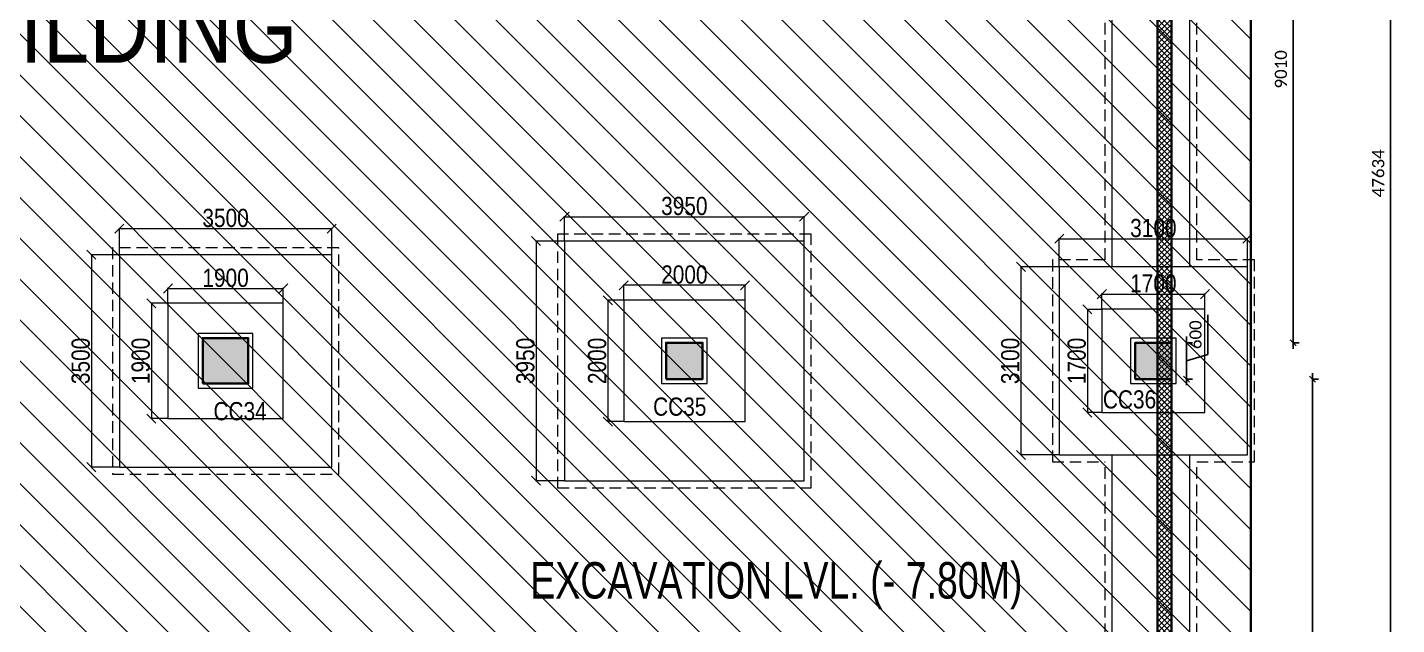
# Model space of a CAD drawing. Header units: millimetres. Extents: x 1112055 to 3390982, y -148532 to 766891.
# Drawn here: x 2798449 to 2821016, y 337797 to 347639 of the extents above; entities that cross this region are included whole.
import ezdxf

# ---------------------------------------------------------------- set-up
doc = ezdxf.new("R2010")
doc.units = ezdxf.units.MM
doc.header["$PDMODE"] = 35
doc.header["$PDSIZE"] = -25
doc.linetypes.add('DASHED2', pattern=[0.375, 0.25, -0.125])
doc.linetypes.add('Hidden', pattern=[9.525, 6.35, -3.175])
for name, color, linetype, lineweight in [('B COL. NO.', 3, 'Continuous', 20), ('B FINAL COLUMN', 1, 'Continuous', 30), ('B FOOTING', 49, 'Continuous', 20), ('B FOOTING DIM', 234, 'Continuous', 9), ('B HATCH', 250, 'Continuous', 0), ('B P.C.C', 251, 'Continuous', 0), ('EXCAVATION LINE', 236, 'Continuous', 30)]:
    doc.layers.add(name, color=color, linetype=linetype, lineweight=lineweight)
doc.layers.add('B Pedestal', color=7, linetype='Continuous', lineweight=9, true_color=0x5c8948)
doc.layers.add('B-COL HT', color=7, linetype='Continuous', lineweight=0, true_color=0x4e4f45)
doc.styles.add('Cali', font='calibri.ttf')
doc.styles.add('SWINC', font='swissc.ttf')
doc.dimstyles.new('1.100', dxfattribs={"dimtxt": 200, "dimasz": 100, "dimexe": 100, "dimexo": 100, "dimgap": 100, "dimtad": 1, "dimdec": 0, "dimzin": 0, "dimdsep": 46, "dimtxsty": 'Cali', "dimblk": 'OBLIQUE', "dimcen": 0, "dimdle": 100, "dimclrd": 256, "dimclre": 256, "dimclrt": 3, "dimadec": 0, "dimazin": 0, "dimtfac": 1, "dimtdec": 0, "dimtofl": 0, "dimtmove": 1, "dimatfit": 0, "dimfxl": 100, "dimfxlon": 1, "dimtolj": 1, "dimtzin": 0, "dimlwd": -1, "dimlwe": -1, "dimarcsym": 0})
doc.dimstyles.new('BHOOMI', dxfattribs={"dimtxt": 230, "dimasz": 150, "dimexe": 10, "dimexo": 0, "dimgap": 25, "dimtad": 1, "dimdec": 0, "dimzin": 0, "dimdsep": 46, "dimtxsty": 'SWINC', "dimblk": 'OBLIQUE', "dimcen": 0.09, "dimclrd": 250, "dimclre": 250, "dimclrt": 256, "dimaunit": 1, "dimadec": 3, "dimazin": 0, "dimtfac": 1, "dimtdec": 0, "dimtofl": 0, "dimtmove": 1, "dimatfit": 3, "dimfxl": 100, "dimtolj": 1, "dimtzin": 0, "dimlwd": 9, "dimlwe": 5, "dimarcsym": 0})

# ---------------------------------------------------------------- blocks, each defined once
blk = doc.blocks.new('_Oblique')
at = {"color": 0, "linetype": 'ByBlock', "lineweight": -2}
blk.add_line((-0.5, -0.5), (0.5, 0.5), dxfattribs=at)
blk = doc.blocks.new('*D4559')
at = {"layer": 'B FOOTING DIM', "color": 250, "lineweight": 5, "ltscale": 0.5, "transparency": 16777216}
for p, q in [((2815457, 343692), (2815457, 344166)), ((2815457, 344156), (2818557, 344156)), ((2818557, 343692), (2818557, 344166))]:
    blk.add_line(p, q, dxfattribs=at)
at = {"layer": 'Defpoints', "color": 0, "transparency": 16777216}
for p in [(2818557, 344156), (2815457, 343692), (2818557, 343692)]:
    blk.add_point(p, dxfattribs=at)
at = {"layer": 'B FOOTING DIM', "color": 250, "lineweight": 5, "transparency": 16777216, "xscale": 150, "yscale": 150, "zscale": 150, "rotation": 180}
blk.add_blockref('_Oblique', (2815457, 344156), dxfattribs=at)
at = {"layer": 'B FOOTING DIM', "color": 250, "lineweight": 5, "transparency": 16777216, "xscale": 150, "yscale": 150, "zscale": 150}
blk.add_blockref('_Oblique', (2818557, 344156), dxfattribs=at)
at = {"layer": 'B FOOTING DIM', "transparency": 16777216, "insert": (2817007, 344331), "char_height": 300, "attachment_point": 5, "style": 'SWINC'}
blk.add_mtext('\\A1;3100', dxfattribs=at)
blk = doc.blocks.new('*D4560')
at = {"layer": 'B FOOTING DIM', "color": 250, "lineweight": 5, "ltscale": 0.5, "transparency": 16777216}
for p, q in [((2815457, 343692), (2814815, 343692)), ((2814825, 343692), (2814825, 340592)), ((2815457, 340592), (2814815, 340592))]:
    blk.add_line(p, q, dxfattribs=at)
at = {"layer": 'Defpoints', "color": 0, "transparency": 16777216}
for p in [(2815457, 343692), (2814825, 340592), (2815457, 340592)]:
    blk.add_point(p, dxfattribs=at)
at = {"layer": 'B FOOTING DIM', "color": 250, "lineweight": 5, "transparency": 16777216, "xscale": 150, "yscale": 150, "zscale": 150}
for p, rotation in [((2814825, 343692), 90), ((2814825, 340592), 270)]:
    blk.add_blockref('_Oblique', p, dxfattribs=dict(at, rotation=rotation))
at = {"layer": 'B FOOTING DIM', "transparency": 16777216, "insert": (2814650, 342142), "char_height": 300, "attachment_point": 5, "rotation": 90, "style": 'SWINC'}
blk.add_mtext('\\A1;3100', dxfattribs=at)
blk = doc.blocks.new('*D4561')
at = {"layer": 'B FOOTING DIM', "color": 250, "lineweight": 5, "ltscale": 0.5, "transparency": 16777216}
for p, q in [((2816157, 342992), (2815910, 342992)), ((2815920, 342992), (2815920, 341292)), ((2816157, 341292), (2815910, 341292))]:
    blk.add_line(p, q, dxfattribs=at)
at = {"layer": 'Defpoints', "color": 0, "transparency": 16777216}
for p in [(2816157, 342992), (2815920, 341292), (2816157, 341292)]:
    blk.add_point(p, dxfattribs=at)
at = {"layer": 'B FOOTING DIM', "color": 250, "lineweight": 5, "transparency": 16777216, "xscale": 150, "yscale": 150, "zscale": 150}
for p, rotation in [((2815920, 342992), 90), ((2815920, 341292), 270)]:
    blk.add_blockref('_Oblique', p, dxfattribs=dict(at, rotation=rotation))
at = {"layer": 'B FOOTING DIM', "transparency": 16777216, "insert": (2815745, 342142), "char_height": 300, "attachment_point": 5, "rotation": 90, "style": 'SWINC'}
blk.add_mtext('\\A1;1700', dxfattribs=at)
blk = doc.blocks.new('*D4562')
at = {"layer": 'B FOOTING DIM', "color": 250, "lineweight": 5, "ltscale": 0.5, "transparency": 16777216}
for p, q in [((2816157, 342992), (2816157, 343253)), ((2816157, 343243), (2817857, 343243)), ((2817857, 342992), (2817857, 343253))]:
    blk.add_line(p, q, dxfattribs=at)
at = {"layer": 'Defpoints', "color": 0, "transparency": 16777216}
for p in [(2817857, 343243), (2816157, 342992), (2817857, 342992)]:
    blk.add_point(p, dxfattribs=at)
at = {"layer": 'B FOOTING DIM', "color": 250, "lineweight": 5, "transparency": 16777216, "xscale": 150, "yscale": 150, "zscale": 150, "rotation": 180}
blk.add_blockref('_Oblique', (2816157, 343243), dxfattribs=at)
at = {"layer": 'B FOOTING DIM', "color": 250, "lineweight": 5, "transparency": 16777216, "xscale": 150, "yscale": 150, "zscale": 150}
blk.add_blockref('_Oblique', (2817857, 343243), dxfattribs=at)
at = {"layer": 'B FOOTING DIM', "transparency": 16777216, "insert": (2817007, 343418), "char_height": 300, "attachment_point": 5, "style": 'SWINC'}
blk.add_mtext('\\A1;1700', dxfattribs=at)
blk = doc.blocks.new('*D4573')
at = {"layer": 'B FOOTING DIM', "color": 250, "lineweight": 5, "ltscale": 0.5, "transparency": 16777216}
for p, q in [((2808277, 343142), (2808277, 343399)), ((2810277, 343389), (2808277, 343389)), ((2810277, 343142), (2810277, 343399))]:
    blk.add_line(p, q, dxfattribs=at)
at = {"layer": 'Defpoints', "color": 0, "transparency": 16777216}
for p in [(2808277, 343389), (2808277, 343142), (2810277, 343142)]:
    blk.add_point(p, dxfattribs=at)
at = {"layer": 'B FOOTING DIM', "color": 250, "lineweight": 5, "transparency": 16777216, "xscale": 150, "yscale": 150, "zscale": 150, "rotation": 180}
blk.add_blockref('_Oblique', (2808277, 343389), dxfattribs=at)
at = {"layer": 'B FOOTING DIM', "color": 250, "lineweight": 5, "transparency": 16777216, "xscale": 150, "yscale": 150, "zscale": 150}
blk.add_blockref('_Oblique', (2810277, 343389), dxfattribs=at)
at = {"layer": 'B FOOTING DIM', "transparency": 16777216, "insert": (2809277, 343564), "char_height": 300, "attachment_point": 5, "style": 'SWINC'}
blk.add_mtext('\\A1;2000', dxfattribs=at)
blk = doc.blocks.new('*D4574')
at = {"layer": 'B FOOTING DIM', "color": 250, "lineweight": 5, "ltscale": 0.5, "transparency": 16777216}
for p, q in [((2808277, 343142), (2808006, 343142)), ((2808016, 343142), (2808016, 341142)), ((2808277, 341142), (2808006, 341142))]:
    blk.add_line(p, q, dxfattribs=at)
at = {"layer": 'Defpoints', "color": 0, "transparency": 16777216}
for p in [(2808277, 343142), (2808016, 341142), (2808277, 341142)]:
    blk.add_point(p, dxfattribs=at)
at = {"layer": 'B FOOTING DIM', "color": 250, "lineweight": 5, "transparency": 16777216, "xscale": 150, "yscale": 150, "zscale": 150}
for p, rotation in [((2808016, 343142), 90), ((2808016, 341142), 270)]:
    blk.add_blockref('_Oblique', p, dxfattribs=dict(at, rotation=rotation))
at = {"layer": 'B FOOTING DIM', "transparency": 16777216, "insert": (2807841, 342142), "char_height": 300, "attachment_point": 5, "rotation": 90, "style": 'SWINC'}
blk.add_mtext('\\A1;2000', dxfattribs=at)
blk = doc.blocks.new('*D4575')
at = {"layer": 'B FOOTING DIM', "color": 250, "lineweight": 5, "ltscale": 0.5, "transparency": 16777216}
for p, q in [((2807302, 344117), (2807302, 344529)), ((2807302, 344519), (2811252, 344519)), ((2811252, 344117), (2811252, 344529))]:
    blk.add_line(p, q, dxfattribs=at)
at = {"layer": 'Defpoints', "color": 0, "transparency": 16777216}
for p in [(2811252, 344519), (2807302, 344117), (2811252, 344117)]:
    blk.add_point(p, dxfattribs=at)
at = {"layer": 'B FOOTING DIM', "color": 250, "lineweight": 5, "transparency": 16777216, "xscale": 150, "yscale": 150, "zscale": 150, "rotation": 180}
blk.add_blockref('_Oblique', (2807302, 344519), dxfattribs=at)
at = {"layer": 'B FOOTING DIM', "color": 250, "lineweight": 5, "transparency": 16777216, "xscale": 150, "yscale": 150, "zscale": 150}
blk.add_blockref('_Oblique', (2811252, 344519), dxfattribs=at)
at = {"layer": 'B FOOTING DIM', "transparency": 16777216, "insert": (2809277, 344694), "char_height": 300, "attachment_point": 5, "style": 'SWINC'}
blk.add_mtext('\\A1;3950', dxfattribs=at)
blk = doc.blocks.new('*D4576')
at = {"layer": 'B FOOTING DIM', "color": 250, "lineweight": 5, "ltscale": 0.5, "transparency": 16777216}
for p, q in [((2807302, 344117), (2806823, 344117)), ((2806833, 344117), (2806833, 340167)), ((2807302, 340167), (2806823, 340167))]:
    blk.add_line(p, q, dxfattribs=at)
at = {"layer": 'Defpoints', "color": 0, "transparency": 16777216}
for p in [(2807302, 344117), (2806833, 340167), (2807302, 340167)]:
    blk.add_point(p, dxfattribs=at)
at = {"layer": 'B FOOTING DIM', "color": 250, "lineweight": 5, "transparency": 16777216, "xscale": 150, "yscale": 150, "zscale": 150}
for p, rotation in [((2806833, 344117), 90), ((2806833, 340167), 270)]:
    blk.add_blockref('_Oblique', p, dxfattribs=dict(at, rotation=rotation))
at = {"layer": 'B FOOTING DIM', "transparency": 16777216, "insert": (2806658, 342142), "char_height": 300, "attachment_point": 5, "rotation": 90, "style": 'SWINC'}
blk.add_mtext('\\A1;3950', dxfattribs=at)
blk = doc.blocks.new('*D4607')
at = {"layer": 'B FOOTING DIM', "color": 250, "lineweight": 5, "ltscale": 0.5, "transparency": 16777216}
for p, q in [((2800766, 343092), (2800766, 343345)), ((2800766, 343335), (2802666, 343335)), ((2802666, 343092), (2802666, 343345))]:
    blk.add_line(p, q, dxfattribs=at)
at = {"layer": 'Defpoints', "color": 0, "transparency": 16777216}
for p in [(2802666, 343335), (2800766, 343092), (2802666, 343092)]:
    blk.add_point(p, dxfattribs=at)
at = {"layer": 'B FOOTING DIM', "color": 250, "lineweight": 5, "transparency": 16777216, "xscale": 150, "yscale": 150, "zscale": 150, "rotation": 180}
blk.add_blockref('_Oblique', (2800766, 343335), dxfattribs=at)
at = {"layer": 'B FOOTING DIM', "color": 250, "lineweight": 5, "transparency": 16777216, "xscale": 150, "yscale": 150, "zscale": 150}
blk.add_blockref('_Oblique', (2802666, 343335), dxfattribs=at)
at = {"layer": 'B FOOTING DIM', "transparency": 16777216, "insert": (2801716, 343510), "char_height": 300, "attachment_point": 5, "style": 'SWINC'}
blk.add_mtext('\\A1;1900', dxfattribs=at)
blk = doc.blocks.new('*D4608')
at = {"layer": 'B FOOTING DIM', "color": 250, "lineweight": 5, "ltscale": 0.5, "transparency": 16777216}
for p, q in [((2800766, 343092), (2800483, 343092)), ((2800493, 343092), (2800493, 341192)), ((2800766, 341192), (2800483, 341192))]:
    blk.add_line(p, q, dxfattribs=at)
at = {"layer": 'Defpoints', "color": 0, "transparency": 16777216}
for p in [(2800766, 343092), (2800493, 341192), (2800766, 341192)]:
    blk.add_point(p, dxfattribs=at)
at = {"layer": 'B FOOTING DIM', "color": 250, "lineweight": 5, "transparency": 16777216, "xscale": 150, "yscale": 150, "zscale": 150}
for p, rotation in [((2800493, 343092), 90), ((2800493, 341192), 270)]:
    blk.add_blockref('_Oblique', p, dxfattribs=dict(at, rotation=rotation))
at = {"layer": 'B FOOTING DIM', "transparency": 16777216, "insert": (2800318, 342142), "char_height": 300, "attachment_point": 5, "rotation": 90, "style": 'SWINC'}
blk.add_mtext('\\A1;1900', dxfattribs=at)
blk = doc.blocks.new('*D4609')
at = {"layer": 'B FOOTING DIM', "color": 250, "lineweight": 5, "ltscale": 0.5, "transparency": 16777216}
for p, q in [((2799966, 343892), (2799966, 344332)), ((2799966, 344322), (2803466, 344322)), ((2803466, 343892), (2803466, 344332))]:
    blk.add_line(p, q, dxfattribs=at)
at = {"layer": 'Defpoints', "color": 0, "transparency": 16777216}
for p in [(2803466, 344322), (2799966, 343892), (2803466, 343892)]:
    blk.add_point(p, dxfattribs=at)
at = {"layer": 'B FOOTING DIM', "color": 250, "lineweight": 5, "transparency": 16777216, "xscale": 150, "yscale": 150, "zscale": 150, "rotation": 180}
blk.add_blockref('_Oblique', (2799966, 344322), dxfattribs=at)
at = {"layer": 'B FOOTING DIM', "color": 250, "lineweight": 5, "transparency": 16777216, "xscale": 150, "yscale": 150, "zscale": 150}
blk.add_blockref('_Oblique', (2803466, 344322), dxfattribs=at)
at = {"layer": 'B FOOTING DIM', "transparency": 16777216, "insert": (2801716, 344497), "char_height": 300, "attachment_point": 5, "style": 'SWINC'}
blk.add_mtext('\\A1;3500', dxfattribs=at)
blk = doc.blocks.new('*D4610')
at = {"layer": 'B FOOTING DIM', "color": 250, "lineweight": 5, "ltscale": 0.5, "transparency": 16777216}
for p, q in [((2799966, 343892), (2799494, 343892)), ((2799504, 343892), (2799504, 340392)), ((2799966, 340392), (2799494, 340392))]:
    blk.add_line(p, q, dxfattribs=at)
at = {"layer": 'Defpoints', "color": 0, "transparency": 16777216}
for p in [(2799966, 343892), (2799504, 340392), (2799966, 340392)]:
    blk.add_point(p, dxfattribs=at)
at = {"layer": 'B FOOTING DIM', "color": 250, "lineweight": 5, "transparency": 16777216, "xscale": 150, "yscale": 150, "zscale": 150}
for p, rotation in [((2799504, 343892), 90), ((2799504, 340392), 270)]:
    blk.add_blockref('_Oblique', p, dxfattribs=dict(at, rotation=rotation))
at = {"layer": 'B FOOTING DIM', "transparency": 16777216, "insert": (2799329, 342142), "char_height": 300, "attachment_point": 5, "rotation": 90, "style": 'SWINC'}
blk.add_mtext('\\A1;3500', dxfattribs=at)
blk = doc.blocks.new('*D6816')
at = {"transparency": 16777216}
for p, q in [((2819631, 341942), (2819631, 325417)), ((2819631, 341842), (2819731, 341842)), ((2819631, 325517), (2819731, 325517))]:
    blk.add_line(p, q, dxfattribs=at)
at = {"layer": 'Defpoints', "color": 0, "lineweight": 40, "transparency": 16777216}
for p in [(2817307, 341842), (2817307, 325517), (2819631, 325517)]:
    blk.add_point(p, dxfattribs=at)
at = {"transparency": 16777216, "xscale": 100, "yscale": 100, "zscale": 100}
for p, rotation in [((2819631, 341842), 90), ((2819631, 325517), 270)]:
    blk.add_blockref('_Oblique', p, dxfattribs=dict(at, rotation=rotation))
at = {"color": 3, "lineweight": 40, "transparency": 16777216, "insert": (2819429, 333680), "char_height": 200, "attachment_point": 5, "rotation": 90, "style": 'Cali'}
blk.add_mtext('\\A1;16325', dxfattribs=at)
blk = doc.blocks.new('*D6817')
at = {"transparency": 16777216}
for p, q in [((2819312, 342342), (2819312, 351552)), ((2819312, 351452), (2819412, 351452)), ((2819312, 342442), (2819412, 342442))]:
    blk.add_line(p, q, dxfattribs=at)
at = {"layer": 'Defpoints', "color": 0, "lineweight": 40, "transparency": 16777216}
for p in [(2817307, 351452), (2819312, 351452), (2817307, 342442)]:
    blk.add_point(p, dxfattribs=at)
at = {"transparency": 16777216, "xscale": 100, "yscale": 100, "zscale": 100}
for p, rotation in [((2819312, 351452), 90), ((2819312, 342442), 270)]:
    blk.add_blockref('_Oblique', p, dxfattribs=dict(at, rotation=rotation))
at = {"color": 3, "lineweight": 40, "transparency": 16777216, "insert": (2819110, 346947), "char_height": 200, "attachment_point": 5, "rotation": 90, "style": 'Cali'}
blk.add_mtext('\\A1;9010', dxfattribs=at)
blk = doc.blocks.new('*D6820')
at = {"transparency": 16777216}
for p, q in [((2820916, 369151), (2820916, 321317)), ((2820916, 369051), (2821016, 369051)), ((2820916, 321417), (2821016, 321417))]:
    blk.add_line(p, q, dxfattribs=at)
at = {"layer": 'Defpoints', "color": 0, "lineweight": 40, "transparency": 16777216}
for p in [(2817077, 369051), (2817077, 321417), (2820916, 321417)]:
    blk.add_point(p, dxfattribs=at)
at = {"transparency": 16777216, "xscale": 100, "yscale": 100, "zscale": 100}
for p, rotation in [((2820916, 369051), 90), ((2820916, 321417), 270)]:
    blk.add_blockref('_Oblique', p, dxfattribs=dict(at, rotation=rotation))
at = {"color": 3, "lineweight": 40, "transparency": 16777216, "insert": (2820714, 345234), "char_height": 200, "attachment_point": 5, "rotation": 90, "style": 'Cali'}
blk.add_mtext('\\A1;47634', dxfattribs=at)
blk = doc.blocks.new('*D6854')
at = {"transparency": 16777216}
for p, q in [((2817905, 342900), (2817905, 342248)), ((2817552, 342442), (2817552, 342542)), ((2817552, 342442), (2817652, 342442)), ((2817552, 342442), (2817552, 341842)), ((2817905, 342248), (2817552, 342142)), ((2817552, 341842), (2817652, 341842)), ((2817552, 341842), (2817552, 341742))]:
    blk.add_line(p, q, dxfattribs=at)
at = {"layer": 'Defpoints', "color": 0, "lineweight": 40, "transparency": 16777216}
for p in [(2817307, 342442), (2817307, 341842), (2817552, 341842)]:
    blk.add_point(p, dxfattribs=at)
at = {"transparency": 16777216, "xscale": 100, "yscale": 100, "zscale": 100}
for p, rotation in [((2817552, 342442), 270), ((2817552, 341842), 90)]:
    blk.add_blockref('_Oblique', p, dxfattribs=dict(at, rotation=rotation))
at = {"color": 3, "lineweight": 40, "transparency": 16777216, "insert": (2817702, 342574), "char_height": 200, "attachment_point": 5, "rotation": 90, "style": 'Cali'}
blk.add_mtext('\\A1;600', dxfattribs=at)

msp = doc.modelspace()

# ---------------------------------------------------------------- hatches: boundary and pattern name
at = {"layer": 'B HATCH', "lineweight": 0}
h = msp.add_hatch(dxfattribs=at)
h.set_pattern_fill('ANSI37', color=250, scale=20, style=0)
h.set_pattern_definition([(45, (1040446.71, -149308.41), (-44.9012806, 44.9012806), []), (135, (1040446.71, -149308.41), (-44.9012806, -44.9012806), [])])
h.paths.add_polyline_path([(2817077.2, 369281.5), (2817077.2, 372824.4), (2809902.2, 372698.5), (2809902.2, 369281.7)], flags=16)
h.paths.add_polyline_path([(2791213.2, 369828.2), (2796162.2, 369828.2), (2796162.2, 372457.1), (2791213.2, 372370.2)], flags=16)
h.paths.add_polyline_path([(2798052.2, 372490.5), (2798502.2, 372498.4), (2798502.2, 369281.2), (2798052.2, 369281.2)], flags=16)
h.paths.add_polyline_path([(2753987.2, 369013), (2753987.2, 260347.4), (2804447.2, 260347.4), (2804447.2, 300147.4), (2817077.2, 300147.4), (2817077.2, 369051.5), (2798038.8, 369052), (2798038.8, 366392.4), (2797822.2, 366392.4), (2797822.2, 372486.5), (2796392.2, 372461.4), (2796392.2, 366392.4), (2796162.2, 366392.4), (2796162.2, 369598.2), (2786711.2, 369598.2), (2786711.2, 369013)], flags=16)
h.paths.add_polyline_path([(2809676.9, 372694.5), (2809676.9, 369281.7), (2802247.2, 369281.9), (2802247.2, 372564.1)], flags=16)
h.paths.add_polyline_path([(2798732.2, 369282), (2798732.2, 372502.4), (2802017.2, 372560.1), (2802017.2, 369281.9)], flags=16)
h.paths.add_polyline_path([(2786481.2, 369243), (2753757.2, 369243), (2753757.2, 260117.4), (2804677.2, 260117.4), (2804677.2, 299917.4), (2817307.2, 299917.4), (2817307.2, 373058.5), (2790983.2, 372596.5), (2790983.2, 369828.2), (2786481.2, 369828.2)])
at = {"layer": 'B-COL HT', "lineweight": 0}
h = msp.add_hatch(color=250, dxfattribs=at)
h.dxf.hatch_style = 1
h.paths.add_polyline_path([(2801340.6, 341767.4), (2802090.6, 341767.4), (2802090.6, 342517.4), (2801340.6, 342517.4)])
h = msp.add_hatch(color=250, dxfattribs=at)
h.dxf.hatch_style = 1
h.paths.add_polyline_path([(2808977.2, 341842.4), (2809577.2, 341842.4), (2809577.2, 342442.4), (2808977.2, 342442.4)])
h = msp.add_hatch(color=250, dxfattribs=at)
h.dxf.hatch_style = 1
h.paths.add_polyline_path([(2816707.3, 341842.4), (2817307.3, 341842.4), (2817307.3, 342442.4), (2816707.3, 342442.4)])
at = {"layer": 'EXCAVATION LINE', "lineweight": 0}
h = msp.add_hatch(dxfattribs=at)
h.set_pattern_fill('ANSI31', color=250, scale=150, angle=270)
h.set_pattern_definition([(315, (931955.6, -148808.4), (336.7596, 336.7596), [])])
h.paths.add_polyline_path([(2806897.2, 349752.4), (2806897.2, 356982.4), (2814207.2, 356982.4), (2814207.2, 349752.4)])
h.paths.add_polyline_path([(2804690.6, 337547.4), (2804690.6, 337147.1), (2812646.9, 337147.1), (2812646.9, 329467.6), (2802846.9, 329467.6), (2802846.9, 331747.4), (2798890.6, 331747.4), (2798890.6, 337547.4)])
h.paths.add_polyline_path([(2753042.2, 321417.4), (2818615.6, 321417.4), (2818615.6, 375249.3), (2753042.2, 375249.3)])

# ---------------------------------------------------------------- linework, layer by layer
at = {"color": 16, "linetype": 'DASHED2', "lineweight": 30, "ltscale": 2500}
msp.add_lwpolyline([(2764957.2, 324917.4), (2817307.2, 324917.4), (2817307.2, 366762.4), (2764957.2, 366762.4)], close=True, dxfattribs=at)
at = {"layer": 'B FINAL COLUMN', "color": 16, "lineweight": 30}
msp.add_lwpolyline([(2786481.2, 369243), (2753757.2, 369243), (2753757.2, 260117.4), (2804677.2, 260117.4), (2804677.2, 299917.4), (2817307.2, 299917.4), (2817307.2, 373058.5), (2790983.2, 372596.5), (2790983.2, 369828.2), (2786481.2, 369828.2), (2786481.2, 369243)], dxfattribs=at)
msp.add_lwpolyline([(2753987.2, 260347.4), (2804447.2, 260347.4), (2804447.2, 300147.4), (2817077.2, 300147.4), (2817077.2, 369051.5), (2798038.8, 369052), (2798038.8, 366392.4), (2797822.2, 366392.4), (2797822.2, 372486.5), (2796392.2, 372461.4), (2796392.2, 366392.4), (2796162.2, 366392.4), (2796162.2, 369598.2), (2786711.2, 369598.2), (2786711.2, 369013), (2753987.2, 369013)], close=True, dxfattribs=at)
at = {"layer": 'B FINAL COLUMN', "color": 1}
msp.add_lwpolyline([(2801340.6, 341767.4), (2802090.6, 341767.4), (2802090.6, 342517.4), (2801340.6, 342517.4)], close=True, dxfattribs=at)
at = {"layer": 'B FINAL COLUMN'}
for points in [[(2808977.2, 341842.4), (2809577.2, 341842.4), (2809577.2, 342442.4), (2808977.2, 342442.4)], [(2816707.3, 341842.4), (2817307.3, 341842.4), (2817307.3, 342442.4), (2816707.3, 342442.4)]]:
    msp.add_lwpolyline(points, close=True, dxfattribs=at)
at = {"layer": 'B FOOTING'}
for points in [[(2816327.2, 343692.4), (2816327.2, 350202.4)], [(2817607.2, 343692.4), (2817607.2, 350202.4)], [(2816327.2, 335797.4), (2816327.2, 340592.4)], [(2817607.2, 335797.4), (2817607.2, 340592.4)]]:
    msp.add_lwpolyline(points, dxfattribs=at)
for points in [[(2807302.2, 340167.4), (2811252.2, 340167.4), (2811252.2, 344117.4), (2807302.2, 344117.4)], [(2799965.6, 340392.4), (2803465.6, 340392.4), (2803465.6, 343892.4), (2799965.6, 343892.4)], [(2815457.3, 340592.4), (2818557.3, 340592.4), (2818557.3, 343692.4), (2815457.3, 343692.4)], [(2800765.6, 341192.4), (2802665.6, 341192.4), (2802665.6, 343092.4), (2800765.6, 343092.4)], [(2808277.2, 341142.4), (2810277.2, 341142.4), (2810277.2, 343142.4), (2808277.2, 343142.4)], [(2816157.3, 341292.4), (2817857.3, 341292.4), (2817857.3, 342992.4), (2816157.3, 342992.4)]]:
    msp.add_lwpolyline(points, close=True, dxfattribs=at)
at = {"layer": 'B P.C.C', "color": 250, "linetype": 'Hidden', "lineweight": 0, "ltscale": 30}
for points in [[(2816212.2, 343807.4), (2816212.2, 350087.4)], [(2817722.2, 343807.4), (2817722.2, 350087.4)], [(2816212.2, 343807.4), (2815342.3, 343807.4), (2815342.3, 340477.4), (2816212.2, 340477.4)], [(2817722.2, 340477.4), (2818672.3, 340477.4), (2818672.3, 343807.4), (2817722.2, 343807.4)], [(2816212.2, 335912.4), (2816212.2, 340477.4)], [(2817722.2, 335912.4), (2817722.2, 340477.4)]]:
    msp.add_lwpolyline(points, dxfattribs=at)
for points in [[(2807187.2, 340052.4), (2811367.2, 340052.4), (2811367.2, 344232.4), (2807187.2, 344232.4)], [(2799850.6, 340277.4), (2803580.6, 340277.4), (2803580.6, 344007.4), (2799850.6, 344007.4)]]:
    msp.add_lwpolyline(points, close=True, dxfattribs=at)
at = {"layer": 'B Pedestal', "color": 87, "lineweight": 9}
for points in [[(2801265.6, 341692.4), (2802165.6, 341692.4), (2802165.6, 342592.4), (2801265.6, 342592.4)], [(2808902.2, 341767.4), (2809652.2, 341767.4), (2809652.2, 342517.4), (2808902.2, 342517.4)], [(2816632.3, 341767.4), (2817382.3, 341767.4), (2817382.3, 342517.4), (2816632.3, 342517.4)]]:
    msp.add_lwpolyline(points, close=True, dxfattribs=at)
at = {"layer": 'EXCAVATION LINE', "color": 75}
msp.add_lwpolyline([(2753042.2, 321417.4), (2818615.6, 321417.4), (2818615.6, 375249.3), (2753042.2, 375249.3)], close=True, dxfattribs=at)

# ---------------------------------------------------------------- texts
at = {"color": 1, "style": 'SWINC'}
msp.add_text('CAMPUS BUILDING', height=1200, dxfattribs=at).set_placement((2790152.5, 347054.9))
at = {"layer": 'B COL. NO.', "style": 'SWINC'}
for s, p in [('CC36', (2816175.2, 341358.4)), ('CC34', (2801516.1, 341164.1)), ('CC35', (2808762.1, 341239.1))]:
    msp.add_text(s, height=300, dxfattribs=at).set_placement(p)
at = {"layer": 'EXCAVATION LINE', "color": 6, "style": 'SWINC', "width": 0.9}
msp.add_text('EXCAVATION LVL. (- 7.80M) ', height=600, dxfattribs=at).set_placement((2806737.3, 338226.7))

# ---------------------------------------------------------------- dimensions: what is measured, and where the dimension line sits
at = {"color": 4, "lineweight": 40}
for base, p1, p2, picture, middle in [((2820916.2, 321417.4), (2817077.2, 369051.5), (2817077.2, 321417.4), '*D6820', (2820713.8, 345234.5)), ((2819312.1, 351452.4), (2817307.3, 342442.4), (2817307.3, 351452.4), '*D6817', (2819109.6, 346947.4)), ((2817552.1, 341842.4), (2817307.3, 342442.4), (2817307.3, 341842.4), '*D6854', (2817702.1, 342348.2)), ((2819631.4, 325517.4), (2817307.2, 341842.4), (2817307.2, 325517.4), '*D6816', (2819428.9, 333679.9))]:
    dim = msp.add_linear_dim(base=base, p1=p1, p2=p2, angle=90, dimstyle='1.100', override={"dimfxl": 0.18, "dimarcsym": 2}, dxfattribs=at)
    dim.commit()
    dim.dimension.update_dxf_attribs({"geometry": picture, "text_midpoint": middle})
at = {"layer": 'B FOOTING DIM', "color": 250, "ltscale": 0.5}
for base, p1, p2, picture, middle in [((2811252.2, 344519.2), (2807302.2, 344117.4), (2811252.2, 344117.4), '*D4575', (2809277.2, 344694.2)), ((2803465.6, 344322.2), (2799965.6, 343892.4), (2803465.6, 343892.4), '*D4609', (2801715.6, 344497.2)), ((2818557.3, 344155.9), (2815457.3, 343692.4), (2818557.3, 343692.4), '*D4559', (2817007.3, 344330.9)), ((2802665.6, 343335.2), (2800765.6, 343092.4), (2802665.6, 343092.4), '*D4607', (2801715.6, 343510.2)), ((2808277.2, 343388.5), (2810277.2, 343142.4), (2808277.2, 343142.4), '*D4573', (2809277.2, 343563.5)), ((2817857.3, 343242.7), (2816157.3, 342992.4), (2817857.3, 342992.4), '*D4562', (2817007.3, 343417.7))]:
    dim = msp.add_linear_dim(base=base, p1=p1, p2=p2, dimstyle='BHOOMI', override={"dimtxt": 300, "dimlwd": 5}, dxfattribs=at)
    dim.commit()
    dim.dimension.update_dxf_attribs({"geometry": picture, "text_midpoint": middle})
for base, p1, p2, picture, middle in [((2806833.1, 340167.4), (2807302.2, 344117.4), (2807302.2, 340167.4), '*D4576', (2806658.1, 342142.4)), ((2799504.4, 340392.4), (2799965.6, 343892.4), (2799965.6, 340392.4), '*D4610', (2799329.4, 342142.4)), ((2814824.7, 340592.4), (2815457.3, 343692.4), (2815457.3, 340592.4), '*D4560', (2814649.7, 342142.4)), ((2800492.8, 341192.4), (2800765.6, 343092.4), (2800765.6, 341192.4), '*D4608', (2800317.8, 342142.4)), ((2808015.7, 341142.4), (2808277.2, 343142.4), (2808277.2, 341142.4), '*D4574', (2807840.7, 342142.4)), ((2815919.6, 341292.4), (2816157.3, 342992.4), (2816157.3, 341292.4), '*D4561', (2815744.6, 342142.4))]:
    dim = msp.add_linear_dim(base=base, p1=p1, p2=p2, angle=90, dimstyle='BHOOMI', override={"dimtxt": 300, "dimlwd": 5}, dxfattribs=at)
    dim.commit()
    dim.dimension.update_dxf_attribs({"geometry": picture, "text_midpoint": middle})

doc.saveas('drawing.dxf')
